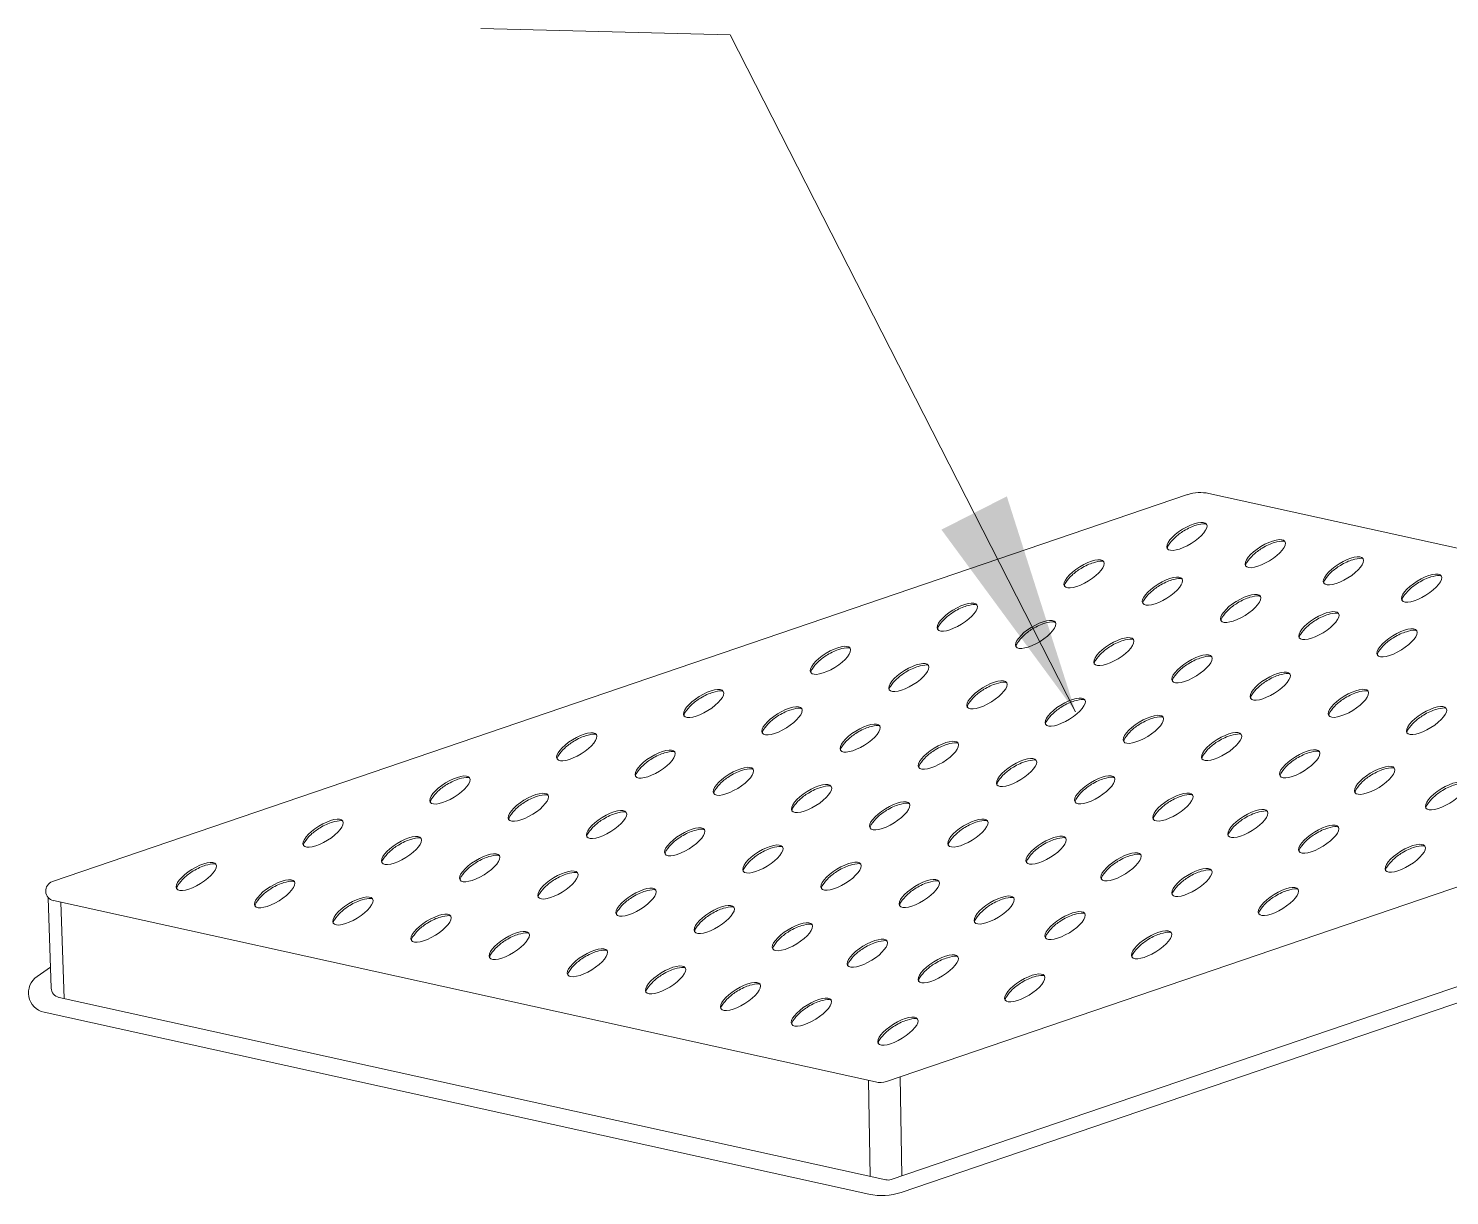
# Model space of a CAD drawing. Extents: x 2504 to 2659, y 706 to 763.
# Drawn here: x 2587.23 to 2592.32, y 747.26 to 751.44 of the extents above; entities that cross this region are included whole.
import ezdxf

# ---------------------------------------------------------------- set-up
doc = ezdxf.new("R2010")
doc.units = 0
doc.header["$MEASUREMENT"] = 0
doc.layers.get('0').update_dxf_attribs({"linetype": 'CONTINUOUS', "lineweight": 20})
doc.layers.add('DIM', color=3, linetype='CONTINUOUS', lineweight=9)
doc.styles.add('ROMANS', font='ROMANS.SHX', dxfattribs={"bigfont": 'gbcbig.shx'})
doc.dimstyles.new('汉博电子', dxfattribs={"dimtxt": 0.5, "dimasz": 0.8, "dimexe": 0.12, "dimexo": 0.19, "dimgap": 0.15, "dimtad": 1, "dimzin": 1, "dimdsep": 46, "dimtxsty": 'ROMANS', "dimcen": 2.13, "dimclrd": 3, "dimclre": 3, "dimclrt": 2, "dimazin": 2, "dimtfac": 1, "dimtmove": 0, "dimatfit": 3, "dimfxl": 1, "dimlwd": 13, "dimlwe": 13, "dimarcsym": 0})

msp = doc.modelspace()

# ---------------------------------------------------------------- linework, layer by layer
at = {"color": 141, "linetype": 'ByBlock'}
for p, q in [((2587.311, 748.381), (2591.3788, 749.7678)), ((2587.311, 748.381), (2591.3788, 749.7678)), ((2591.4554, 749.7721), (2594.258, 749.1538)), ((2591.4554, 749.7721), (2594.258, 749.1538)), ((2594.2657, 749.0169), (2590.2994, 747.6648)), ((2594.2657, 749.0169), (2590.2994, 747.6648)), ((2594.3163, 748.6766), (2590.3169, 747.3132)), ((2594.3163, 748.6766), (2590.3169, 747.3132)), ((2594.3863, 748.6422), (2590.3521, 747.267)), ((2594.3863, 748.6422), (2590.3521, 747.267)), ((2587.2964, 748.3231), (2587.3067, 747.9994)), ((2587.2964, 748.3231), (2587.3067, 747.9994)), ((2587.3148, 748.3126), (2590.2611, 747.6627)), ((2587.3148, 748.3126), (2590.2611, 747.6627)), ((2587.3417, 748.3067), (2587.3527, 747.9618)), ((2587.3417, 748.3067), (2587.3527, 747.9618)), ((2587.3043, 748.074), (2587.256, 748.0409)), ((2587.3043, 748.074), (2587.256, 748.0409)), ((2587.3347, 747.9657), (2590.2978, 747.3121)), ((2587.3347, 747.9657), (2590.2978, 747.3121)), ((2587.281, 747.9127), (2590.2372, 747.2606)), ((2587.281, 747.9127), (2590.2372, 747.2606)), ((2590.2357, 747.6683), (2590.2413, 747.3246)), ((2590.2357, 747.6683), (2590.2413, 747.3246)), ((2590.3488, 747.6816), (2590.3546, 747.326)), ((2590.3488, 747.6816), (2590.3546, 747.326))]:
    msp.add_line(p, q, dxfattribs=at)
for centre, radius, start, end in [((2591.4247, 749.633), 0.1424, 77.5605, 108.8246), ((2591.4247, 749.633), 0.1424, 77.5605, 108.8246), ((2587.3225, 748.3473), 0.0356, 108.8246, 257.5605), ((2587.3225, 748.3473), 0.0356, 108.8246, 257.5605), ((2587.2963, 747.9822), 0.0712, 124.4446, 257.5605), ((2587.2963, 747.9822), 0.0712, 124.4446, 257.5605), ((2587.3423, 748.0005), 0.0356, 181.8371, 257.5605), ((2587.3423, 748.0005), 0.0356, 181.8371, 257.5605), ((2590.2764, 747.7322), 0.0712, 257.5605, 288.8246), ((2590.2764, 747.7322), 0.0712, 257.5605, 288.8246), ((2590.3054, 747.3469), 0.0356, 257.5605, 288.8246), ((2590.3054, 747.3469), 0.0356, 257.5605, 288.8246), ((2590.2832, 747.4692), 0.2136, 257.5605, 288.8246), ((2590.2832, 747.4692), 0.2136, 257.5605, 288.8246)]:
    msp.add_arc(centre, radius, start, end, dxfattribs=at)
at = {"color": 141, "linetype": 'ByBlock', "extrusion": (0, 0, -1)}
for centre in [(2591.3764, 749.6183), (2591.6572, 749.5564), (2591.0081, 749.4839), (2591.9374, 749.4946), (2591.2889, 749.422), (2592.2175, 749.4328), (2590.5537, 749.329), (2591.5691, 749.3602), (2591.8493, 749.2984), (2590.8345, 749.267), (2592.1294, 749.2366), (2590.0992, 749.174), (2591.1146, 749.2052), (2591.3948, 749.1435), (2590.38, 749.1121), (2591.6749, 749.0817), (2589.6447, 749.0191), (2590.6601, 749.0503), (2591.9551, 749.0199), (2590.9403, 748.9885), (2589.9255, 748.9572), (2591.2204, 748.9267), (2592.2352, 748.9581), (2589.1902, 748.8642), (2590.2056, 748.8954), (2591.5006, 748.8649), (2590.4858, 748.8336), (2589.471, 748.8022), (2590.7659, 748.7718), (2591.7807, 748.8031), (2588.7357, 748.7092), (2589.7512, 748.7404), (2591.0461, 748.71), (2592.0492, 748.7439), (2590.0313, 748.6786), (2592.3032, 748.6879), (2589.0165, 748.6473), (2590.3115, 748.6168), (2591.3263, 748.6482), (2589.2967, 748.5855), (2590.5916, 748.555), (2591.5948, 748.589), (2588.2812, 748.5543), (2589.5768, 748.5237), (2591.8487, 748.5329), (2588.562, 748.4924), (2589.857, 748.4619), (2590.8718, 748.4932), (2592.1589, 748.4645), (2588.8422, 748.4306), (2591.1403, 748.434), (2587.8267, 748.3994), (2589.1223, 748.3688), (2590.1371, 748.4001), (2591.3942, 748.378), (2588.1075, 748.3374), (2589.4025, 748.307), (2590.4173, 748.3383), (2591.7044, 748.3096), (2588.3877, 748.2756), (2590.6858, 748.2791), (2588.6678, 748.2138), (2589.6826, 748.2452), (2590.9397, 748.2231), (2588.948, 748.152), (2589.9628, 748.1834), (2591.2499, 748.1546), (2590.2313, 748.1241), (2589.2282, 748.0902), (2590.4852, 748.0681), (2589.5083, 748.0284), (2590.7954, 747.9997), (2589.7768, 747.9692), (2590.0307, 747.9132), (2590.3409, 747.8448)]:
    msp.add_ellipse(centre, major_axis=(-0.0705, -0.0436), ratio=0.358104, dxfattribs=at)
at = {"color": 141, "linetype": 'ByBlock'}
for points in [[(2591.3068, 749.5737), (2591.3064, 749.5744), (2591.306, 749.5754), (2591.3064, 749.5793), (2591.3072, 749.5821), (2591.3173, 749.5967), (2591.324, 749.6051), (2591.342, 749.6221), (2591.3534, 749.6307), (2591.3804, 749.6472), (2591.3964, 749.6545), (2591.4191, 749.661), (2591.4341, 749.664), (2591.4432, 749.6632), (2591.446, 749.6625), (2591.4468, 749.6613), (2591.4469, 749.6612), (2591.447, 749.6611)], [(2591.5876, 749.5117), (2591.5872, 749.5125), (2591.5868, 749.5135), (2591.5872, 749.5174), (2591.588, 749.5202), (2591.5981, 749.5348), (2591.6048, 749.5432), (2591.6228, 749.5602), (2591.6342, 749.5687), (2591.6612, 749.5853), (2591.6772, 749.5925), (2591.6999, 749.599), (2591.7149, 749.6021), (2591.724, 749.6013), (2591.7268, 749.6005), (2591.7276, 749.5994), (2591.7277, 749.5993), (2591.7278, 749.5992)], [(2590.9385, 749.4393), (2590.9381, 749.44), (2590.9377, 749.441), (2590.9381, 749.4449), (2590.9389, 749.4477), (2590.949, 749.4623), (2590.9557, 749.4707), (2590.9737, 749.4877), (2590.9851, 749.4963), (2591.0121, 749.5128), (2591.0281, 749.5201), (2591.0508, 749.5266), (2591.0658, 749.5296), (2591.0749, 749.5288), (2591.0777, 749.5281), (2591.0785, 749.5269), (2591.0786, 749.5268), (2591.0787, 749.5267)], [(2591.8678, 749.4499), (2591.8673, 749.4507), (2591.867, 749.4517), (2591.8673, 749.4556), (2591.8681, 749.4584), (2591.8783, 749.473), (2591.8849, 749.4814), (2591.903, 749.4984), (2591.9143, 749.5069), (2591.9414, 749.5235), (2591.9574, 749.5307), (2591.9801, 749.5372), (2591.9951, 749.5403), (2592.0041, 749.5395), (2592.007, 749.5387), (2592.0078, 749.5376), (2592.0079, 749.5375), (2592.008, 749.5374)], [(2592.1479, 749.3881), (2592.1475, 749.3889), (2592.1471, 749.3899), (2592.1475, 749.3938), (2592.1483, 749.3966), (2592.1584, 749.4112), (2592.1651, 749.4196), (2592.1831, 749.4366), (2592.1945, 749.4451), (2592.2215, 749.4617), (2592.2375, 749.4689), (2592.2602, 749.4754), (2592.2752, 749.4785), (2592.2843, 749.4777), (2592.2871, 749.4769), (2592.2879, 749.4758), (2592.288, 749.4757), (2592.2881, 749.4756)], [(2591.2193, 749.3773), (2591.2189, 749.3781), (2591.2185, 749.3791), (2591.2189, 749.383), (2591.2197, 749.3858), (2591.2298, 749.4004), (2591.2365, 749.4088), (2591.2545, 749.4258), (2591.2659, 749.4343), (2591.2929, 749.4509), (2591.3089, 749.4581), (2591.3316, 749.4646), (2591.3466, 749.4677), (2591.3557, 749.4669), (2591.3585, 749.4661), (2591.3593, 749.465), (2591.3594, 749.4649), (2591.3595, 749.4648)], [(2591.4995, 749.3155), (2591.499, 749.3163), (2591.4987, 749.3173), (2591.4991, 749.3212), (2591.4999, 749.324), (2591.51, 749.3386), (2591.5166, 749.347), (2591.5347, 749.364), (2591.546, 749.3725), (2591.5731, 749.3891), (2591.5891, 749.3963), (2591.6118, 749.4028), (2591.6268, 749.4059), (2591.6358, 749.4051), (2591.6387, 749.4043), (2591.6395, 749.4032), (2591.6396, 749.4031), (2591.6397, 749.403)], [(2590.484, 749.2843), (2590.4836, 749.2851), (2590.4832, 749.2861), (2590.4836, 749.29), (2590.4844, 749.2928), (2590.4945, 749.3074), (2590.5012, 749.3158), (2590.5192, 749.3328), (2590.5306, 749.3413), (2590.5576, 749.3579), (2590.5736, 749.3651), (2590.5963, 749.3716), (2590.6113, 749.3747), (2590.6204, 749.3739), (2590.6232, 749.3731), (2590.624, 749.372), (2590.6242, 749.3719), (2590.6243, 749.3718)], [(2591.7796, 749.2537), (2591.7792, 749.2545), (2591.7788, 749.2555), (2591.7792, 749.2594), (2591.78, 749.2622), (2591.7901, 749.2768), (2591.7968, 749.2852), (2591.8148, 749.3022), (2591.8262, 749.3107), (2591.8532, 749.3273), (2591.8692, 749.3345), (2591.8919, 749.341), (2591.9069, 749.3441), (2591.916, 749.3433), (2591.9188, 749.3425), (2591.9196, 749.3414), (2591.9197, 749.3413), (2591.9199, 749.3412)], [(2590.7648, 749.2224), (2590.7644, 749.2231), (2590.7641, 749.2241), (2590.7644, 749.228), (2590.7652, 749.2308), (2590.7753, 749.2454), (2590.782, 749.2539), (2590.8, 749.2708), (2590.8114, 749.2794), (2590.8384, 749.2959), (2590.8544, 749.3032), (2590.8771, 749.3097), (2590.8921, 749.3127), (2590.9012, 749.3119), (2590.904, 749.3112), (2590.9048, 749.31), (2590.905, 749.3099), (2590.9051, 749.3099)], [(2592.0598, 749.1919), (2592.0593, 749.1927), (2592.059, 749.1937), (2592.0594, 749.1976), (2592.0602, 749.2004), (2592.0703, 749.215), (2592.0769, 749.2234), (2592.095, 749.2404), (2592.1063, 749.2489), (2592.1334, 749.2655), (2592.1494, 749.2727), (2592.1721, 749.2792), (2592.1871, 749.2823), (2592.1962, 749.2815), (2592.199, 749.2807), (2592.1998, 749.2796), (2592.1999, 749.2795), (2592.2, 749.2794)], [(2591.045, 749.1606), (2591.0445, 749.1613), (2591.0442, 749.1623), (2591.0446, 749.1662), (2591.0454, 749.169), (2591.0555, 749.1836), (2591.0621, 749.1921), (2591.0802, 749.209), (2591.0915, 749.2176), (2591.1186, 749.2341), (2591.1346, 749.2414), (2591.1573, 749.2479), (2591.1723, 749.2509), (2591.1814, 749.2501), (2591.1842, 749.2494), (2591.185, 749.2482), (2591.1851, 749.2482), (2591.1852, 749.2481)], [(2590.0295, 749.1294), (2590.0291, 749.1301), (2590.0288, 749.1311), (2590.0291, 749.135), (2590.0299, 749.1378), (2590.04, 749.1524), (2590.0467, 749.1609), (2590.0647, 749.1778), (2590.0761, 749.1864), (2590.1031, 749.2029), (2590.1191, 749.2102), (2590.1419, 749.2167), (2590.1568, 749.2197), (2590.1659, 749.2189), (2590.1688, 749.2182), (2590.1696, 749.217), (2590.1697, 749.217), (2590.1698, 749.2169)], [(2591.3251, 749.0988), (2591.3247, 749.0995), (2591.3244, 749.1005), (2591.3247, 749.1044), (2591.3255, 749.1072), (2591.3356, 749.1218), (2591.3423, 749.1303), (2591.3603, 749.1472), (2591.3717, 749.1558), (2591.3987, 749.1723), (2591.4147, 749.1796), (2591.4374, 749.1861), (2591.4524, 749.1891), (2591.4615, 749.1883), (2591.4644, 749.1876), (2591.4651, 749.1864), (2591.4653, 749.1864), (2591.4654, 749.1863)], [(2590.3103, 749.0675), (2590.3099, 749.0682), (2590.3096, 749.0692), (2590.3099, 749.0731), (2590.3107, 749.0759), (2590.3208, 749.0905), (2590.3275, 749.0989), (2590.3455, 749.1159), (2590.3569, 749.1244), (2590.3839, 749.141), (2590.3999, 749.1483), (2590.4227, 749.1548), (2590.4376, 749.1578), (2590.4467, 749.157), (2590.4496, 749.1563), (2590.4504, 749.1551), (2590.4505, 749.155), (2590.4506, 749.1549)], [(2591.6053, 749.037), (2591.6048, 749.0377), (2591.6045, 749.0387), (2591.6049, 749.0426), (2591.6057, 749.0454), (2591.6158, 749.06), (2591.6224, 749.0685), (2591.6405, 749.0854), (2591.6518, 749.094), (2591.6789, 749.1105), (2591.6949, 749.1178), (2591.7176, 749.1243), (2591.7326, 749.1273), (2591.7417, 749.1265), (2591.7445, 749.1258), (2591.7453, 749.1246), (2591.7454, 749.1246), (2591.7455, 749.1245)], [(2590.5905, 749.0057), (2590.59, 749.0064), (2590.5897, 749.0074), (2590.5901, 749.0113), (2590.5909, 749.0141), (2590.601, 749.0287), (2590.6076, 749.0371), (2590.6257, 749.0541), (2590.6371, 749.0627), (2590.6641, 749.0792), (2590.6801, 749.0865), (2590.7028, 749.093), (2590.7178, 749.096), (2590.7269, 749.0952), (2590.7297, 749.0945), (2590.7305, 749.0933), (2590.7306, 749.0932), (2590.7307, 749.0931)], [(2589.5751, 748.9745), (2589.5746, 748.9752), (2589.5743, 748.9762), (2589.5746, 748.9801), (2589.5754, 748.9829), (2589.5856, 748.9975), (2589.5922, 749.0059), (2589.6103, 749.0229), (2589.6216, 749.0315), (2589.6486, 749.048), (2589.6647, 749.0553), (2589.6874, 749.0618), (2589.7023, 749.0648), (2589.7114, 749.064), (2589.7143, 749.0633), (2589.7151, 749.0621), (2589.7152, 749.062), (2589.7153, 749.0619)], [(2590.8706, 748.9439), (2590.8702, 748.9446), (2590.8699, 748.9456), (2590.8702, 748.9495), (2590.871, 748.9523), (2590.8812, 748.9669), (2590.8878, 748.9753), (2590.9058, 748.9923), (2590.9172, 749.0009), (2590.9442, 749.0174), (2590.9602, 749.0247), (2590.983, 749.0312), (2590.9979, 749.0342), (2591.007, 749.0334), (2591.0099, 749.0327), (2591.0107, 749.0315), (2591.0108, 749.0314), (2591.0109, 749.0313)], [(2591.8854, 748.9752), (2591.885, 748.9759), (2591.8847, 748.9769), (2591.885, 748.9808), (2591.8858, 748.9836), (2591.8959, 748.9982), (2591.9026, 749.0067), (2591.9206, 749.0236), (2591.932, 749.0322), (2591.959, 749.0487), (2591.975, 749.056), (2591.9977, 749.0625), (2592.0127, 749.0655), (2592.0218, 749.0647), (2592.0247, 749.064), (2592.0255, 749.0628), (2592.0256, 749.0628), (2592.0257, 749.0627)], [(2589.8559, 748.9125), (2589.8554, 748.9133), (2589.8551, 748.9143), (2589.8554, 748.9182), (2589.8562, 748.9209), (2589.8664, 748.9356), (2589.873, 748.944), (2589.8911, 748.9609), (2589.9024, 748.9695), (2589.9294, 748.9861), (2589.9455, 748.9933), (2589.9682, 748.9998), (2589.9831, 749.0028), (2589.9922, 749.0021), (2589.9951, 749.0013), (2589.9959, 749.0002), (2589.996, 749.0001), (2589.9961, 749)], [(2591.1508, 748.8821), (2591.1503, 748.8828), (2591.15, 748.8838), (2591.1504, 748.8877), (2591.1512, 748.8905), (2591.1613, 748.9051), (2591.1679, 748.9135), (2591.186, 748.9305), (2591.1974, 748.9391), (2591.2244, 748.9556), (2591.2404, 748.9629), (2591.2631, 748.9694), (2591.2781, 748.9724), (2591.2872, 748.9716), (2591.29, 748.9709), (2591.2908, 748.9697), (2591.2909, 748.9696), (2591.291, 748.9695)], [(2592.1656, 748.9134), (2592.1651, 748.9141), (2592.1648, 748.9151), (2592.1652, 748.919), (2592.166, 748.9218), (2592.1761, 748.9365), (2592.1827, 748.9449), (2592.2008, 748.9618), (2592.2122, 748.9704), (2592.2392, 748.9869), (2592.2552, 748.9942), (2592.2779, 749.0007), (2592.2929, 749.0037), (2592.302, 749.0029), (2592.3048, 749.0022), (2592.3056, 749.001), (2592.3057, 749.001), (2592.3058, 749.0009)], [(2590.136, 748.8507), (2590.1356, 748.8515), (2590.1352, 748.8525), (2590.1356, 748.8564), (2590.1364, 748.8591), (2590.1465, 748.8738), (2590.1532, 748.8822), (2590.1712, 748.8991), (2590.1826, 748.9077), (2590.2096, 748.9243), (2590.2256, 748.9315), (2590.2483, 748.938), (2590.2633, 748.941), (2590.2724, 748.9403), (2590.2752, 748.9395), (2590.276, 748.9384), (2590.2761, 748.9383), (2590.2762, 748.9382)], [(2589.1206, 748.8195), (2589.1201, 748.8203), (2589.1198, 748.8213), (2589.1202, 748.8252), (2589.121, 748.8279), (2589.1311, 748.8426), (2589.1377, 748.851), (2589.1558, 748.8679), (2589.1671, 748.8765), (2589.1942, 748.8931), (2589.2102, 748.9003), (2589.2329, 748.9068), (2589.2479, 748.9098), (2589.2569, 748.9091), (2589.2598, 748.9083), (2589.2606, 748.9072), (2589.2607, 748.9071), (2589.2608, 748.907)], [(2590.4162, 748.7889), (2590.4157, 748.7897), (2590.4154, 748.7907), (2590.4157, 748.7946), (2590.4165, 748.7973), (2590.4267, 748.812), (2590.4333, 748.8204), (2590.4514, 748.8373), (2590.4627, 748.8459), (2590.4898, 748.8625), (2590.5058, 748.8697), (2590.5285, 748.8762), (2590.5435, 748.8792), (2590.5525, 748.8785), (2590.5554, 748.8777), (2590.5562, 748.8766), (2590.5563, 748.8765), (2590.5564, 748.8764)], [(2591.431, 748.8203), (2591.4305, 748.821), (2591.4302, 748.822), (2591.4305, 748.8259), (2591.4313, 748.8287), (2591.4415, 748.8433), (2591.4481, 748.8517), (2591.4661, 748.8687), (2591.4775, 748.8773), (2591.5045, 748.8938), (2591.5206, 748.9011), (2591.5433, 748.9076), (2591.5582, 748.9106), (2591.5673, 748.9098), (2591.5702, 748.9091), (2591.571, 748.9079), (2591.5711, 748.9078), (2591.5712, 748.9077)], [(2589.4014, 748.7576), (2589.4009, 748.7583), (2589.4006, 748.7593), (2589.401, 748.7632), (2589.4018, 748.766), (2589.4119, 748.7806), (2589.4185, 748.789), (2589.4366, 748.806), (2589.4479, 748.8146), (2589.475, 748.8311), (2589.491, 748.8384), (2589.5137, 748.8449), (2589.5287, 748.8479), (2589.5377, 748.8471), (2589.5406, 748.8464), (2589.5414, 748.8452), (2589.5415, 748.8451), (2589.5416, 748.8451)], [(2590.6963, 748.7271), (2590.6959, 748.7279), (2590.6955, 748.7289), (2590.6959, 748.7328), (2590.6967, 748.7355), (2590.7068, 748.7502), (2590.7135, 748.7586), (2590.7315, 748.7755), (2590.7429, 748.7841), (2590.7699, 748.8007), (2590.7859, 748.8079), (2590.8086, 748.8144), (2590.8236, 748.8174), (2590.8327, 748.8167), (2590.8355, 748.8159), (2590.8363, 748.8148), (2590.8364, 748.8147), (2590.8365, 748.8146)], [(2591.7111, 748.7585), (2591.7107, 748.7592), (2591.7103, 748.7602), (2591.7107, 748.7641), (2591.7115, 748.7669), (2591.7216, 748.7815), (2591.7282, 748.7899), (2591.7463, 748.8069), (2591.7577, 748.8155), (2591.7847, 748.832), (2591.8007, 748.8393), (2591.8234, 748.8458), (2591.8384, 748.8488), (2591.8475, 748.848), (2591.8503, 748.8473), (2591.8511, 748.8461), (2591.8512, 748.846), (2591.8513, 748.8459)], [(2589.6815, 748.6958), (2589.6811, 748.6965), (2589.6807, 748.6975), (2589.6811, 748.7014), (2589.6819, 748.7042), (2589.692, 748.7188), (2589.6987, 748.7273), (2589.7167, 748.7442), (2589.7281, 748.7528), (2589.7551, 748.7693), (2589.7711, 748.7766), (2589.7938, 748.7831), (2589.8088, 748.7861), (2589.8179, 748.7853), (2589.8207, 748.7846), (2589.8215, 748.7834), (2589.8216, 748.7833), (2589.8218, 748.7833)], [(2591.9796, 748.6992), (2591.9792, 748.7), (2591.9788, 748.701), (2591.9792, 748.7049), (2591.98, 748.7077), (2591.9901, 748.7223), (2591.9968, 748.7307), (2592.0148, 748.7477), (2592.0262, 748.7562), (2592.0532, 748.7728), (2592.0692, 748.78), (2592.0919, 748.7865), (2592.1069, 748.7896), (2592.116, 748.7888), (2592.1188, 748.788), (2592.1196, 748.7869), (2592.1197, 748.7868), (2592.1198, 748.7867)], [(2588.6661, 748.6646), (2588.6656, 748.6653), (2588.6653, 748.6663), (2588.6657, 748.6702), (2588.6665, 748.673), (2588.6766, 748.6876), (2588.6832, 748.6961), (2588.7013, 748.713), (2588.7126, 748.7216), (2588.7397, 748.7381), (2588.7557, 748.7454), (2588.7784, 748.7519), (2588.7934, 748.7549), (2588.8025, 748.7541), (2588.8053, 748.7534), (2588.8061, 748.7522), (2588.8062, 748.7521), (2588.8063, 748.7521)], [(2589.9617, 748.634), (2589.9612, 748.6347), (2589.9609, 748.6357), (2589.9613, 748.6396), (2589.9621, 748.6424), (2589.9722, 748.657), (2589.9788, 748.6655), (2589.9969, 748.6824), (2590.0082, 748.691), (2590.0353, 748.7075), (2590.0513, 748.7148), (2590.074, 748.7213), (2590.089, 748.7243), (2590.0981, 748.7235), (2590.1009, 748.7228), (2590.1017, 748.7216), (2590.1018, 748.7215), (2590.1019, 748.7215)], [(2590.9765, 748.6653), (2590.976, 748.6661), (2590.9757, 748.6671), (2590.976, 748.671), (2590.9769, 748.6738), (2590.987, 748.6884), (2590.9936, 748.6968), (2591.0117, 748.7137), (2591.023, 748.7223), (2591.0501, 748.7389), (2591.0661, 748.7461), (2591.0888, 748.7526), (2591.1038, 748.7557), (2591.1128, 748.7549), (2591.1157, 748.7541), (2591.1165, 748.753), (2591.1166, 748.7529), (2591.1167, 748.7528)], [(2592.2335, 748.6432), (2592.2331, 748.644), (2592.2327, 748.645), (2592.2331, 748.6489), (2592.2339, 748.6517), (2592.244, 748.6663), (2592.2507, 748.6747), (2592.2687, 748.6916), (2592.2801, 748.7002), (2592.3071, 748.7168), (2592.3231, 748.724), (2592.3458, 748.7305), (2592.3608, 748.7336), (2592.3699, 748.7328), (2592.3727, 748.732), (2592.3735, 748.7309), (2592.3736, 748.7308), (2592.3738, 748.7307)], [(2588.9469, 748.6026), (2588.9464, 748.6034), (2588.9461, 748.6044), (2588.9465, 748.6083), (2588.9473, 748.6111), (2588.9574, 748.6257), (2588.964, 748.6341), (2588.9821, 748.6511), (2588.9934, 748.6596), (2589.0205, 748.6762), (2589.0365, 748.6834), (2589.0592, 748.6899), (2589.0742, 748.693), (2589.0833, 748.6922), (2589.0861, 748.6915), (2589.0869, 748.6903), (2589.087, 748.6902), (2589.0871, 748.6901)], [(2591.2566, 748.6035), (2591.2562, 748.6043), (2591.2558, 748.6053), (2591.2562, 748.6092), (2591.257, 748.612), (2591.2671, 748.6266), (2591.2738, 748.635), (2591.2918, 748.6519), (2591.3032, 748.6605), (2591.3302, 748.6771), (2591.3462, 748.6843), (2591.3689, 748.6908), (2591.3839, 748.6939), (2591.393, 748.6931), (2591.3958, 748.6923), (2591.3966, 748.6912), (2591.3967, 748.6911), (2591.3969, 748.691)], [(2589.227, 748.5408), (2589.2266, 748.5416), (2589.2263, 748.5426), (2589.2266, 748.5465), (2589.2274, 748.5493), (2589.2375, 748.5639), (2589.2442, 748.5723), (2589.2622, 748.5893), (2589.2736, 748.5978), (2589.3006, 748.6144), (2589.3166, 748.6216), (2589.3393, 748.6281), (2589.3543, 748.6312), (2589.3634, 748.6304), (2589.3663, 748.6297), (2589.367, 748.6285), (2589.3672, 748.6284), (2589.3673, 748.6283)], [(2590.2418, 748.5722), (2590.2414, 748.5729), (2590.241, 748.5739), (2590.2414, 748.5778), (2590.2422, 748.5806), (2590.2523, 748.5952), (2590.259, 748.6037), (2590.277, 748.6206), (2590.2884, 748.6292), (2590.3154, 748.6457), (2590.3314, 748.653), (2590.3541, 748.6595), (2590.3691, 748.6625), (2590.3782, 748.6617), (2590.381, 748.661), (2590.3818, 748.6598), (2590.382, 748.6597), (2590.3821, 748.6597)], [(2591.5251, 748.5443), (2591.5247, 748.545), (2591.5243, 748.546), (2591.5247, 748.5499), (2591.5255, 748.5527), (2591.5356, 748.5673), (2591.5423, 748.5758), (2591.5603, 748.5927), (2591.5717, 748.6013), (2591.5987, 748.6178), (2591.6147, 748.6251), (2591.6374, 748.6316), (2591.6524, 748.6346), (2591.6615, 748.6338), (2591.6643, 748.6331), (2591.6651, 748.6319), (2591.6653, 748.6319), (2591.6654, 748.6318)], [(2588.2116, 748.5096), (2588.2111, 748.5104), (2588.2108, 748.5114), (2588.2112, 748.5153), (2588.212, 748.5181), (2588.2221, 748.5327), (2588.2287, 748.5411), (2588.2468, 748.5581), (2588.2582, 748.5666), (2588.2852, 748.5832), (2588.3012, 748.5904), (2588.3239, 748.5969), (2588.3389, 748.6), (2588.348, 748.5992), (2588.3508, 748.5985), (2588.3516, 748.5973), (2588.3517, 748.5972), (2588.3518, 748.5971)], [(2589.5072, 748.4791), (2589.5067, 748.4798), (2589.5064, 748.4808), (2589.5068, 748.4847), (2589.5076, 748.4875), (2589.5177, 748.5021), (2589.5243, 748.5105), (2589.5424, 748.5275), (2589.5538, 748.536), (2589.5808, 748.5526), (2589.5968, 748.5598), (2589.6195, 748.5663), (2589.6345, 748.5694), (2589.6436, 748.5686), (2589.6464, 748.5679), (2589.6472, 748.5667), (2589.6473, 748.5666), (2589.6474, 748.5665)], [(2590.522, 748.5104), (2590.5215, 748.5111), (2590.5212, 748.5121), (2590.5216, 748.516), (2590.5224, 748.5188), (2590.5325, 748.5334), (2590.5391, 748.5419), (2590.5572, 748.5588), (2590.5685, 748.5674), (2590.5956, 748.5839), (2590.6116, 748.5912), (2590.6343, 748.5977), (2590.6493, 748.6007), (2590.6584, 748.5999), (2590.6612, 748.5992), (2590.662, 748.598), (2590.6621, 748.5979), (2590.6622, 748.5979)], [(2591.779, 748.4883), (2591.7786, 748.489), (2591.7783, 748.49), (2591.7786, 748.4939), (2591.7794, 748.4967), (2591.7895, 748.5113), (2591.7962, 748.5198), (2591.8142, 748.5367), (2591.8256, 748.5453), (2591.8526, 748.5618), (2591.8686, 748.5691), (2591.8913, 748.5756), (2591.9063, 748.5786), (2591.9154, 748.5778), (2591.9183, 748.5771), (2591.919, 748.5759), (2591.9192, 748.5758), (2591.9193, 748.5758)], [(2588.4924, 748.4477), (2588.4919, 748.4484), (2588.4916, 748.4494), (2588.492, 748.4534), (2588.4928, 748.4561), (2588.5029, 748.4708), (2588.5095, 748.4792), (2588.5276, 748.4961), (2588.539, 748.5047), (2588.566, 748.5212), (2588.582, 748.5285), (2588.6047, 748.535), (2588.6197, 748.538), (2588.6288, 748.5372), (2588.6316, 748.5365), (2588.6324, 748.5353), (2588.6325, 748.5353), (2588.6326, 748.5352)], [(2590.8021, 748.4486), (2590.8017, 748.4493), (2590.8014, 748.4503), (2590.8017, 748.4542), (2590.8025, 748.457), (2590.8126, 748.4716), (2590.8193, 748.4801), (2590.8373, 748.497), (2590.8487, 748.5056), (2590.8757, 748.5221), (2590.8917, 748.5294), (2590.9144, 748.5359), (2590.9294, 748.5389), (2590.9385, 748.5381), (2590.9414, 748.5374), (2590.9421, 748.5362), (2590.9423, 748.5361), (2590.9424, 748.5361)], [(2592.0892, 748.4199), (2592.0888, 748.4206), (2592.0885, 748.4216), (2592.0888, 748.4255), (2592.0896, 748.4283), (2592.0997, 748.4429), (2592.1064, 748.4513), (2592.1244, 748.4683), (2592.1358, 748.4769), (2592.1628, 748.4934), (2592.1788, 748.5007), (2592.2015, 748.5072), (2592.2165, 748.5102), (2592.2256, 748.5094), (2592.2285, 748.5087), (2592.2292, 748.5075), (2592.2294, 748.5074), (2592.2295, 748.5073)], [(2588.7725, 748.3859), (2588.7721, 748.3866), (2588.7718, 748.3876), (2588.7721, 748.3916), (2588.7729, 748.3943), (2588.7831, 748.409), (2588.7897, 748.4174), (2588.8077, 748.4343), (2588.8191, 748.4429), (2588.8461, 748.4594), (2588.8621, 748.4667), (2588.8849, 748.4732), (2588.8998, 748.4762), (2588.9089, 748.4754), (2588.9118, 748.4747), (2588.9126, 748.4735), (2588.9127, 748.4735), (2588.9128, 748.4734)], [(2589.7873, 748.4173), (2589.7869, 748.418), (2589.7866, 748.419), (2589.7869, 748.4229), (2589.7877, 748.4257), (2589.7978, 748.4403), (2589.8045, 748.4487), (2589.8225, 748.4657), (2589.8339, 748.4742), (2589.8609, 748.4908), (2589.8769, 748.4981), (2589.8997, 748.5045), (2589.9146, 748.5076), (2589.9237, 748.5068), (2589.9266, 748.5061), (2589.9274, 748.5049), (2589.9275, 748.5048), (2589.9276, 748.5047)], [(2591.0706, 748.3894), (2591.0702, 748.3901), (2591.0699, 748.3911), (2591.0702, 748.395), (2591.071, 748.3978), (2591.0811, 748.4124), (2591.0878, 748.4208), (2591.1058, 748.4378), (2591.1172, 748.4464), (2591.1442, 748.4629), (2591.1602, 748.4702), (2591.183, 748.4767), (2591.1979, 748.4797), (2591.207, 748.4789), (2591.2099, 748.4782), (2591.2107, 748.477), (2591.2108, 748.4769), (2591.2109, 748.4768)], [(2587.7571, 748.3547), (2587.7567, 748.3554), (2587.7563, 748.3564), (2587.7567, 748.3604), (2587.7575, 748.3631), (2587.7676, 748.3778), (2587.7743, 748.3862), (2587.7923, 748.4031), (2587.8037, 748.4117), (2587.8307, 748.4282), (2587.8467, 748.4355), (2587.8694, 748.442), (2587.8844, 748.445), (2587.8935, 748.4442), (2587.8963, 748.4435), (2587.8971, 748.4424), (2587.8972, 748.4423), (2587.8973, 748.4422)], [(2589.0527, 748.3241), (2589.0522, 748.3248), (2589.0519, 748.3259), (2589.0523, 748.3298), (2589.0531, 748.3325), (2589.0632, 748.3472), (2589.0698, 748.3556), (2589.0879, 748.3725), (2589.0993, 748.3811), (2589.1263, 748.3976), (2589.1423, 748.4049), (2589.165, 748.4114), (2589.18, 748.4144), (2589.1891, 748.4136), (2589.1919, 748.4129), (2589.1927, 748.4118), (2589.1928, 748.4117), (2589.1929, 748.4116)], [(2590.0675, 748.3555), (2590.067, 748.3562), (2590.0667, 748.3572), (2590.0671, 748.3611), (2590.0679, 748.3639), (2590.078, 748.3785), (2590.0846, 748.3869), (2590.1027, 748.4039), (2590.1141, 748.4124), (2590.1411, 748.429), (2590.1571, 748.4363), (2590.1798, 748.4427), (2590.1948, 748.4458), (2590.2039, 748.445), (2590.2067, 748.4443), (2590.2075, 748.4431), (2590.2076, 748.443), (2590.2077, 748.4429)], [(2591.3245, 748.3334), (2591.3241, 748.3341), (2591.3238, 748.3351), (2591.3241, 748.339), (2591.3249, 748.3418), (2591.3351, 748.3564), (2591.3417, 748.3648), (2591.3597, 748.3818), (2591.3711, 748.3903), (2591.3981, 748.4069), (2591.4141, 748.4142), (2591.4369, 748.4206), (2591.4518, 748.4237), (2591.4609, 748.4229), (2591.4638, 748.4222), (2591.4646, 748.421), (2591.4647, 748.4209), (2591.4648, 748.4208)], [(2588.0379, 748.2928), (2588.0375, 748.2935), (2588.0371, 748.2945), (2588.0375, 748.2984), (2588.0383, 748.3012), (2588.0484, 748.3158), (2588.0551, 748.3242), (2588.0731, 748.3412), (2588.0845, 748.3498), (2588.1115, 748.3663), (2588.1275, 748.3736), (2588.1502, 748.3801), (2588.1652, 748.3831), (2588.1743, 748.3823), (2588.1771, 748.3816), (2588.1779, 748.3804), (2588.178, 748.3803), (2588.1781, 748.3802)], [(2590.3476, 748.2937), (2590.3472, 748.2944), (2590.3469, 748.2954), (2590.3472, 748.2993), (2590.348, 748.3021), (2590.3582, 748.3167), (2590.3648, 748.3251), (2590.3828, 748.3421), (2590.3942, 748.3506), (2590.4212, 748.3672), (2590.4372, 748.3745), (2590.46, 748.3809), (2590.4749, 748.384), (2590.484, 748.3832), (2590.4869, 748.3825), (2590.4877, 748.3813), (2590.4878, 748.3812), (2590.4879, 748.3811)], [(2588.3181, 748.231), (2588.3176, 748.2317), (2588.3173, 748.2327), (2588.3176, 748.2366), (2588.3184, 748.2394), (2588.3286, 748.254), (2588.3352, 748.2624), (2588.3533, 748.2794), (2588.3646, 748.288), (2588.3917, 748.3045), (2588.4077, 748.3118), (2588.4304, 748.3183), (2588.4454, 748.3213), (2588.4544, 748.3205), (2588.4573, 748.3198), (2588.4581, 748.3186), (2588.4582, 748.3185), (2588.4583, 748.3184)], [(2589.3329, 748.2623), (2589.3324, 748.263), (2589.3321, 748.2641), (2589.3324, 748.268), (2589.3332, 748.2707), (2589.3434, 748.2854), (2589.35, 748.2938), (2589.368, 748.3107), (2589.3794, 748.3193), (2589.4064, 748.3358), (2589.4225, 748.3431), (2589.4452, 748.3496), (2589.4601, 748.3526), (2589.4692, 748.3518), (2589.4721, 748.3511), (2589.4729, 748.35), (2589.473, 748.3499), (2589.4731, 748.3498)], [(2590.6162, 748.2344), (2590.6157, 748.2352), (2590.6154, 748.2362), (2590.6157, 748.2401), (2590.6165, 748.2428), (2590.6267, 748.2575), (2590.6333, 748.2659), (2590.6514, 748.2828), (2590.6627, 748.2914), (2590.6897, 748.308), (2590.7058, 748.3152), (2590.7285, 748.3217), (2590.7434, 748.3247), (2590.7525, 748.324), (2590.7554, 748.3232), (2590.7562, 748.3221), (2590.7563, 748.322), (2590.7564, 748.3219)], [(2591.6347, 748.2649), (2591.6343, 748.2657), (2591.634, 748.2667), (2591.6343, 748.2706), (2591.6351, 748.2734), (2591.6452, 748.288), (2591.6519, 748.2964), (2591.6699, 748.3133), (2591.6813, 748.3219), (2591.7083, 748.3385), (2591.7243, 748.3457), (2591.7471, 748.3522), (2591.762, 748.3553), (2591.7711, 748.3545), (2591.774, 748.3537), (2591.7748, 748.3526), (2591.7749, 748.3525), (2591.775, 748.3524)], [(2588.5982, 748.1692), (2588.5978, 748.1699), (2588.5974, 748.1709), (2588.5978, 748.1748), (2588.5986, 748.1776), (2588.6087, 748.1922), (2588.6154, 748.2006), (2588.6334, 748.2176), (2588.6448, 748.2262), (2588.6718, 748.2427), (2588.6878, 748.25), (2588.7105, 748.2565), (2588.7255, 748.2595), (2588.7346, 748.2587), (2588.7374, 748.258), (2588.7382, 748.2568), (2588.7383, 748.2567), (2588.7384, 748.2566)], [(2589.613, 748.2005), (2589.6126, 748.2012), (2589.6122, 748.2023), (2589.6126, 748.2062), (2589.6134, 748.2089), (2589.6235, 748.2236), (2589.6301, 748.232), (2589.6482, 748.2489), (2589.6596, 748.2575), (2589.6866, 748.2741), (2589.7026, 748.2813), (2589.7253, 748.2878), (2589.7403, 748.2908), (2589.7494, 748.29), (2589.7522, 748.2893), (2589.753, 748.2882), (2589.7531, 748.2881), (2589.7532, 748.288)], [(2590.8701, 748.1784), (2590.8696, 748.1792), (2590.8693, 748.1802), (2590.8696, 748.1841), (2590.8704, 748.1868), (2590.8806, 748.2015), (2590.8872, 748.2099), (2590.9053, 748.2268), (2590.9166, 748.2354), (2590.9436, 748.252), (2590.9597, 748.2592), (2590.9824, 748.2657), (2590.9974, 748.2687), (2591.0064, 748.2679), (2591.0093, 748.2672), (2591.0101, 748.2661), (2591.0102, 748.266), (2591.0103, 748.2659)], [(2589.8932, 748.1387), (2589.8927, 748.1395), (2589.8924, 748.1405), (2589.8927, 748.1444), (2589.8935, 748.1471), (2589.9037, 748.1618), (2589.9103, 748.1702), (2589.9284, 748.1871), (2589.9397, 748.1957), (2589.9667, 748.2123), (2589.9828, 748.2195), (2590.0055, 748.226), (2590.0205, 748.229), (2590.0295, 748.2282), (2590.0324, 748.2275), (2590.0332, 748.2264), (2590.0333, 748.2263), (2590.0334, 748.2262)], [(2588.8784, 748.1074), (2588.8779, 748.1081), (2588.8776, 748.1091), (2588.878, 748.113), (2588.8788, 748.1158), (2588.8889, 748.1304), (2588.8955, 748.1388), (2588.9136, 748.1558), (2588.9249, 748.1644), (2588.952, 748.1809), (2588.968, 748.1882), (2588.9907, 748.1947), (2589.0057, 748.1977), (2589.0147, 748.1969), (2589.0176, 748.1962), (2589.0184, 748.195), (2589.0185, 748.1949), (2589.0186, 748.1948)], [(2590.1617, 748.0795), (2590.1612, 748.0802), (2590.1609, 748.0812), (2590.1613, 748.0851), (2590.1621, 748.0879), (2590.1722, 748.1025), (2590.1788, 748.111), (2590.1969, 748.1279), (2590.2082, 748.1365), (2590.2353, 748.153), (2590.2513, 748.1603), (2590.274, 748.1668), (2590.289, 748.1698), (2590.298, 748.169), (2590.3009, 748.1683), (2590.3017, 748.1671), (2590.3018, 748.167), (2590.3019, 748.167)], [(2591.1803, 748.11), (2591.1798, 748.1107), (2591.1795, 748.1117), (2591.1798, 748.1156), (2591.1806, 748.1184), (2591.1908, 748.133), (2591.1974, 748.1415), (2591.2155, 748.1584), (2591.2268, 748.167), (2591.2538, 748.1835), (2591.2699, 748.1908), (2591.2926, 748.1973), (2591.3076, 748.2003), (2591.3166, 748.1995), (2591.3195, 748.1988), (2591.3203, 748.1976), (2591.3204, 748.1975), (2591.3205, 748.1975)], [(2589.1585, 748.0456), (2589.1581, 748.0463), (2589.1577, 748.0473), (2589.1581, 748.0512), (2589.1589, 748.054), (2589.169, 748.0686), (2589.1757, 748.077), (2589.1937, 748.094), (2589.2051, 748.1026), (2589.2321, 748.1191), (2589.2481, 748.1264), (2589.2708, 748.1329), (2589.2858, 748.1359), (2589.2949, 748.1351), (2589.2977, 748.1344), (2589.2985, 748.1332), (2589.2986, 748.1331), (2589.2988, 748.133)], [(2590.4156, 748.0235), (2590.4151, 748.0242), (2590.4148, 748.0252), (2590.4152, 748.0291), (2590.416, 748.0319), (2590.4261, 748.0465), (2590.4327, 748.0549), (2590.4508, 748.0719), (2590.4621, 748.0805), (2590.4892, 748.097), (2590.5052, 748.1043), (2590.5279, 748.1108), (2590.5429, 748.1138), (2590.552, 748.113), (2590.5548, 748.1123), (2590.5556, 748.1111), (2590.5557, 748.111), (2590.5558, 748.1109)], [(2589.4387, 747.9838), (2589.4382, 747.9845), (2589.4379, 747.9855), (2589.4383, 747.9894), (2589.4391, 747.9922), (2589.4492, 748.0068), (2589.4558, 748.0152), (2589.4739, 748.0322), (2589.4852, 748.0408), (2589.5123, 748.0573), (2589.5283, 748.0646), (2589.551, 748.0711), (2589.566, 748.0741), (2589.5751, 748.0733), (2589.5779, 748.0726), (2589.5787, 748.0714), (2589.5788, 748.0713), (2589.5789, 748.0712)], [(2589.7072, 747.9246), (2589.7067, 747.9253), (2589.7064, 747.9263), (2589.7068, 747.9302), (2589.7076, 747.933), (2589.7177, 747.9476), (2589.7243, 747.956), (2589.7424, 747.973), (2589.7537, 747.9815), (2589.7808, 747.9981), (2589.7968, 748.0053), (2589.8195, 748.0118), (2589.8345, 748.0149), (2589.8436, 748.0141), (2589.8464, 748.0134), (2589.8472, 748.0122), (2589.8473, 748.0121), (2589.8474, 748.012)], [(2590.7258, 747.9551), (2590.7253, 747.9558), (2590.725, 747.9568), (2590.7254, 747.9607), (2590.7262, 747.9635), (2590.7363, 747.9781), (2590.7429, 747.9865), (2590.761, 748.0035), (2590.7723, 748.012), (2590.7994, 748.0286), (2590.8154, 748.0359), (2590.8381, 748.0423), (2590.8531, 748.0454), (2590.8621, 748.0446), (2590.865, 748.0439), (2590.8658, 748.0427), (2590.8659, 748.0426), (2590.866, 748.0425)], [(2589.9611, 747.8685), (2589.9606, 747.8693), (2589.9603, 747.8703), (2589.9607, 747.8742), (2589.9615, 747.877), (2589.9716, 747.8916), (2589.9782, 747.9), (2589.9963, 747.917), (2590.0076, 747.9255), (2590.0347, 747.9421), (2590.0507, 747.9493), (2590.0734, 747.9558), (2590.0884, 747.9589), (2590.0975, 747.9581), (2590.1003, 747.9573), (2590.1011, 747.9562), (2590.1012, 747.9561), (2590.1013, 747.956)], [(2590.2713, 747.8001), (2590.2708, 747.8009), (2590.2705, 747.8019), (2590.2709, 747.8058), (2590.2717, 747.8085), (2590.2818, 747.8232), (2590.2884, 747.8316), (2590.3065, 747.8485), (2590.3178, 747.8571), (2590.3449, 747.8737), (2590.3609, 747.8809), (2590.3836, 747.8874), (2590.3986, 747.8904), (2590.4077, 747.8896), (2590.4105, 747.8889), (2590.4113, 747.8878), (2590.4114, 747.8877), (2590.4115, 747.8876)]]:
    msp.add_open_spline(points, degree=3, knots=[0, 0, 0, 0, 0.263772, 0.263772, 0.527545, 0.527545, 1.05543, 1.05543, 1.583315, 1.583315, 2.238669, 2.238669, 2.694008, 2.694008, 2.998209, 2.998209, 3.030362, 3.030362, 3.030362, 3.030362], dxfattribs=at)

# ---------------------------------------------------------------- leaders
at = {"layer": 'DIM', "linetype": 'ByBlock'}
msp.add_leader([(2590.9774, 748.9893), (2589.7402, 751.416), (2588.8467, 751.4389)], dimstyle='汉博电子', override={"dimgap": 0.1, "dimtad": 0}, dxfattribs=at)

doc.saveas('drawing.dxf')
